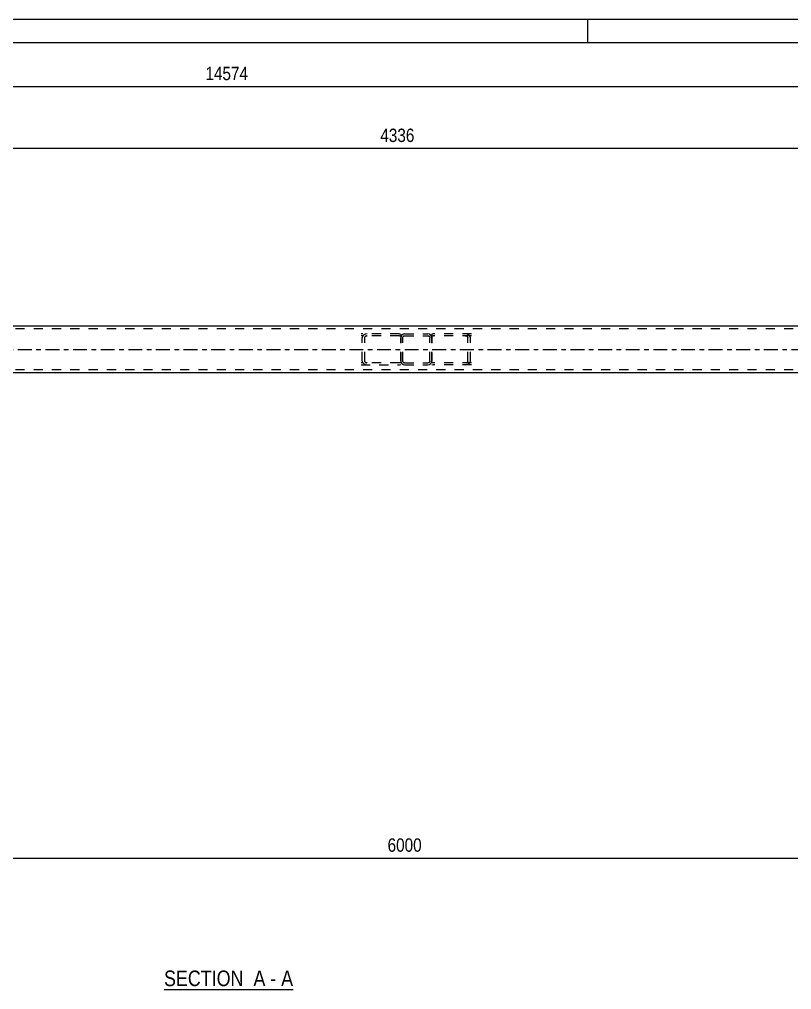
# Model space of a CAD drawing. Header units: millimetres. Extents: x -118 to 1071, y -539 to 302.
# Drawn here: x 319.1 to 484.5, y 93.6 to 301.5 of the extents above; entities that cross this region are included whole.
import ezdxf

# ---------------------------------------------------------------- set-up
doc = ezdxf.new("R2010")
doc.units = ezdxf.units.MM
doc.linetypes.add('DXK_LINE_DOT2', pattern=[3.9198, 1.9599, -1.9599])
doc.linetypes.add('DXK_LINE_DOT3', pattern=[5.9187, 2.979, -0.9799, 0.9799, -0.9799])
doc.styles.add('Arial Narrow', font='ARIALN.TTF', dxfattribs={"height": 0.2})

# ---------------------------------------------------------------- blocks, each defined once
blk = doc.blocks.new('Unknown-761550375-1135')
at = {"color": 5, "linetype": 'Continuous'}
for p, q in [((1070.91, 301.54), (-118.09, 301.54)), ((440.91, 296.54), (440.91, 301.54)), ((1065.91, 296.54), (-113.09, 296.54))]:
    blk.add_line(p, q, dxfattribs=at)
blk = doc.blocks.new('Unknown-761550375-12 - 6350')
at = {"color": 6, "linetype": 'Continuous'}
blk.add_line((350.12, 93.6), (377.77, 93.6), dxfattribs=at)
at = {"color": 0, "linetype": 'Continuous'}
for points in [[(368.23, 94.35), (368.23, 97.85), (350.12, 97.85), (350.12, 94.35)], [(371.84, 94.35), (371.84, 97.85), (369.28, 97.85), (369.28, 94.35)], [(374.16, 94.35), (374.16, 97.85), (372.89, 97.85), (372.89, 94.35)], [(377.77, 94.35), (377.77, 97.85), (375.21, 97.85), (375.21, 94.35)]]:
    blk.add_wipeout(points, dxfattribs=at)
at = {"color": 7, "linetype": 'Continuous', "style": 'Arial Narrow'}
for s, p in [('SECTION ', (350.12, 94.35)), ('A', (369.28, 94.35)), ('-', (372.89, 94.35)), ('A', (375.21, 94.35))]:
    blk.add_text(s, height=3.34, dxfattribs=at).set_placement(p)
blk = doc.blocks.new('Part-761550375-6505 - 6350')
at = {"color": 7, "linetype": 'DXK_LINE_DOT2'}
for p, q in [((400.53, 234.12), (392.31, 234.12)), ((400.53, 233.72), (392.31, 233.72)), ((392.65, 233.63), (392.56, 233.32)), ((392.56, 228.32), (392.56, 233.32)), ((393.11, 233.32), (393.15, 233.48)), ((393.11, 228.32), (393.11, 233.32)), ((393.66, 234.12), (393.24, 234.06)), ((393.45, 233.69), (393.66, 233.72)), ((400.53, 234.12), (400.85, 234.08)), ((400.53, 233.72), (400.74, 233.69)), ((400.74, 233.69), (400.85, 233.64)), ((400.85, 234.08), (400.85, 227.57)), ((400.53, 227.92), (392.31, 227.92)), ((392.31, 227.52), (400.53, 227.52)), ((392.56, 228.32), (392.65, 228.02)), ((393.15, 228.17), (393.11, 228.32)), ((393.24, 227.58), (393.66, 227.52)), ((393.66, 227.92), (393.45, 227.95)), ((400.74, 227.95), (400.53, 227.92)), ((400.53, 227.52), (400.85, 227.57)), ((400.85, 228.01), (400.74, 227.95))]:
    blk.add_line(p, q, dxfattribs=at)
at = {"color": 7, "linetype": 'DXK_LINE_DOT3'}
blk.add_line((395.75, 230.82), (403.94, 230.82), dxfattribs=at)
at = {"color": 7, "linetype": 'DXK_LINE_DOT2'}
for centre, radius, start, end in [((393.49, 233.09), 1, 104.5547, 147.5896), ((393.58, 233.21), 0.501, 104.5547, 147.5896), ((393.49, 228.56), 1, 212.4104, 255.4453), ((393.58, 228.44), 0.501, 212.4104, 255.4453)]:
    blk.add_arc(centre, radius, start, end, dxfattribs=at)
blk = doc.blocks.new('Part-761550375-6394 - 6350')
at = {"color": 7, "linetype": 'DXK_LINE_DOT2'}
for p, q in [((407.77, 234.12), (407.45, 234.08)), ((407.45, 234.08), (407.45, 227.57)), ((407.45, 233.64), (407.56, 233.69)), ((407.56, 233.69), (407.77, 233.72)), ((415.98, 234.12), (407.77, 234.12)), ((415.98, 233.72), (407.77, 233.72)), ((415.05, 234.06), (414.63, 234.12)), ((414.63, 233.72), (414.84, 233.69)), ((415.14, 233.48), (415.18, 233.32)), ((415.18, 228.32), (415.18, 233.32)), ((415.73, 233.32), (415.65, 233.63)), ((415.73, 228.32), (415.73, 233.32)), ((407.56, 227.95), (407.45, 228.01)), ((407.45, 227.57), (407.77, 227.52)), ((407.77, 227.92), (407.56, 227.95)), ((415.98, 227.92), (407.77, 227.92)), ((415.98, 227.52), (407.77, 227.52)), ((414.84, 227.95), (414.63, 227.92)), ((414.63, 227.52), (415.05, 227.58)), ((415.18, 228.32), (415.14, 228.17)), ((415.65, 228.02), (415.73, 228.32))]:
    blk.add_line(p, q, dxfattribs=at)
for centre, radius, start, end in [((414.72, 233.21), 0.501, 32.4105, 75.4453), ((414.8, 233.09), 1, 32.4105, 75.4453), ((414.72, 228.44), 0.501, 284.5547, 327.5895), ((414.8, 228.56), 1, 284.5547, 327.5895)]:
    blk.add_arc(centre, radius, start, end, dxfattribs=at)
blk = doc.blocks.new('Part-761550375-6446 - 6350')
at = {"color": 7, "linetype": 'DXK_LINE_DOT2'}
for p, q in [((727.9, 235.22), (-0.81, 235.22)), ((727.9, 226.42), (-0.81, 226.42))]:
    blk.add_line(p, q, dxfattribs=at)
at = {"color": 2, "linetype": 'Continuous'}
for p, q in [((508.5, 235.82), (300.06, 235.82)), ((551.65, 225.82), (256.65, 225.82))]:
    blk.add_line(p, q, dxfattribs=at)
at = {"color": 7, "linetype": 'DXK_LINE_DOT3'}
blk.add_line((-0.81, 230.82), (727.9, 230.82), dxfattribs=at)
blk = doc.blocks.new('Part-761550375-6530 - 6350')
at = {"color": 7, "linetype": 'DXK_LINE_DOT2'}
for p, q in [((400.91, 233.63), (400.85, 233.32)), ((400.85, 228.32), (400.85, 233.32)), ((401.25, 233.32), (401.28, 233.48)), ((401.25, 228.32), (401.25, 233.32)), ((401.65, 234.12), (401.34, 234.06)), ((401.49, 233.69), (401.65, 233.72)), ((401.65, 234.12), (406.65, 234.12)), ((401.65, 233.72), (406.65, 233.72)), ((406.95, 234.06), (406.65, 234.12)), ((406.65, 233.72), (406.8, 233.69)), ((407.02, 233.48), (407.05, 233.32)), ((407.05, 228.32), (407.05, 233.32)), ((407.45, 233.32), (407.39, 233.63)), ((407.45, 228.32), (407.45, 233.32)), ((400.85, 228.32), (400.91, 228.02)), ((401.28, 228.17), (401.25, 228.32)), ((401.34, 227.58), (401.65, 227.52)), ((401.65, 227.92), (401.49, 227.95)), ((401.65, 227.92), (406.65, 227.92)), ((401.65, 227.52), (406.65, 227.52)), ((406.8, 227.95), (406.65, 227.92)), ((406.65, 227.52), (406.95, 227.58)), ((407.05, 228.32), (407.02, 228.17)), ((407.39, 228.02), (407.45, 228.32))]:
    blk.add_line(p, q, dxfattribs=at)
at = {"color": 7, "linetype": 'DXK_LINE_DOT3'}
blk.add_line((404.15, 230.82), (404.15, 230.82), dxfattribs=at)
at = {"color": 7, "linetype": 'DXK_LINE_DOT2'}
for centre, radius, start, end in [((401.65, 233.32), 0.8, 112.5, 157.5), ((401.65, 233.32), 0.4, 112.5, 157.5), ((406.65, 233.32), 0.4, 22.5, 67.5), ((406.65, 233.32), 0.8, 22.5, 67.5), ((401.65, 228.32), 0.8, 202.5, 247.5), ((401.65, 228.32), 0.4, 202.5, 247.5), ((406.65, 228.32), 0.4, 292.5, 337.5), ((406.65, 228.32), 0.8, 292.5, 337.5)]:
    blk.add_arc(centre, radius, start, end, dxfattribs=at)
blk = doc.blocks.new('StraightDimension-761550375-39009 - 6350')
at = {"color": 7, "linetype": 'Continuous'}
for p, q in [((251.65, 216.64), (251.65, 113.18)), ((551.65, 216.64), (551.65, 111.35)), ((253.15, 122.4), (250.15, 121.2)), ((251.65, 121.8), (551.65, 121.8)), ((550.15, 121.2), (553.15, 122.4))]:
    blk.add_line(p, q, dxfattribs=at)
at = {"color": 0}
blk.add_wipeout([(405.91, 122.55), (405.91, 126.75), (397.4, 126.75), (397.4, 122.55)], dxfattribs=at)
at = {"color": 0, "linetype": 'Continuous'}
blk.add_wipeout([(551.05, 121.1), (546.85, 121.1), (546.85, 110.75), (551.05, 110.75)], dxfattribs=at)
at = {"color": 3, "style": 'Arial Narrow'}
blk.add_text('6000', height=2.863, dxfattribs=at).set_placement((398, 123.15))
at = {"color": 3, "linetype": 'Continuous', "style": 'Arial Narrow'}
blk.add_text('11049', height=2.863, rotation=90.0002, dxfattribs=at).set_placement((550.45, 111.35))
blk = doc.blocks.new('StraightDimension-761550375-6647 - 6350')
at = {"color": 7, "linetype": 'Continuous'}
blk.add_line((-0.81, 287.17), (727.9, 287.17), dxfattribs=at)
at = {"color": 0}
blk.add_wipeout([(368.72, 287.92), (368.72, 292.12), (358.38, 292.12), (358.38, 287.92)], dxfattribs=at)
at = {"color": 3, "style": 'Arial Narrow'}
blk.add_text('14574', height=2.863, dxfattribs=at).set_placement((358.98, 288.52))
blk = doc.blocks.new('StraightDimension-761550375-24967 - 6350')
at = {"color": 7, "linetype": 'Continuous'}
for p, q in [((508.5, 238.27), (508.5, 284.35)), ((291.7, 238.67), (291.7, 282.52)), ((293.2, 274.51), (290.2, 273.31)), ((507, 273.31), (510, 274.51)), ((291.7, 273.91), (508.5, 273.91))]:
    blk.add_line(p, q, dxfattribs=at)
at = {"color": 0, "linetype": 'Continuous'}
blk.add_wipeout([(507.9, 284.95), (503.7, 284.95), (503.7, 274.61), (507.9, 274.61)], dxfattribs=at)
at = {"color": 0}
blk.add_wipeout([(404.36, 274.66), (404.36, 278.86), (395.84, 278.86), (395.84, 274.66)], dxfattribs=at)
at = {"color": 3, "linetype": 'Continuous', "style": 'Arial Narrow'}
blk.add_text('10211', height=2.863, rotation=90.0002, dxfattribs=at).set_placement((507.3, 275.21))
at = {"color": 3, "style": 'Arial Narrow'}
blk.add_text('4336', height=2.863, dxfattribs=at).set_placement((396.44, 275.26))

msp = doc.modelspace()

# ---------------------------------------------------------------- block references
for name in ['Unknown-761550375-1135', 'Part-761550375-6446 - 6350', 'Part-761550375-6505 - 6350', 'Part-761550375-6530 - 6350', 'Part-761550375-6394 - 6350']:
    msp.add_blockref(name, (0, 0))

# ---------------------------------------------------------------- next in the draw order: block references
for name in ['StraightDimension-761550375-6647 - 6350', 'StraightDimension-761550375-39009 - 6350', 'Unknown-761550375-12 - 6350']:
    msp.add_blockref(name, (0, 0))

# ---------------------------------------------------------------- next in the draw order: block references
msp.add_blockref('StraightDimension-761550375-24967 - 6350', (0, 0))

doc.saveas('drawing.dxf')
